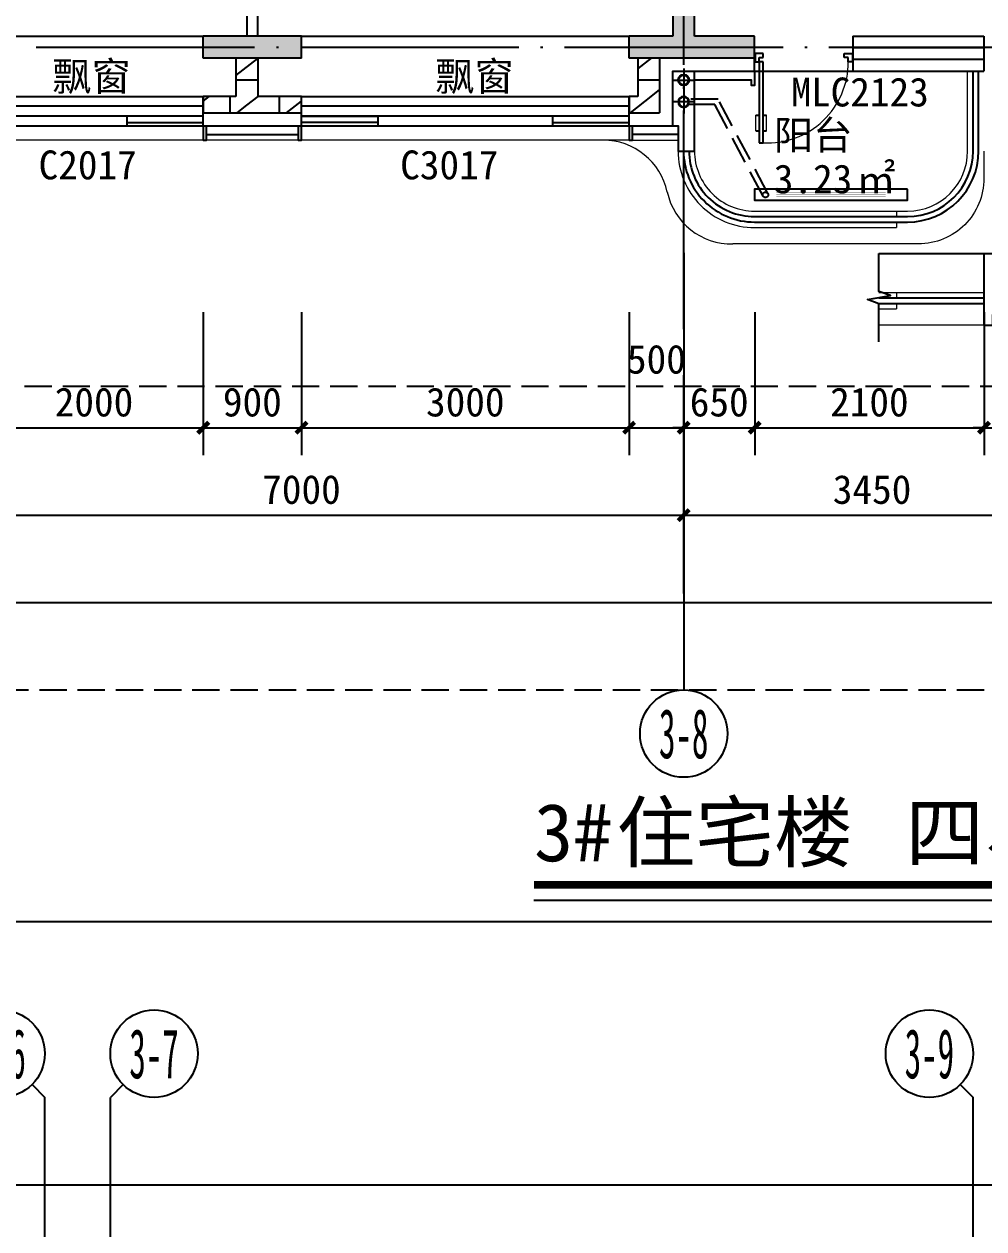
# Model space of a CAD drawing. Extents: x -46233 to 84150, y 109350 to 390860.
# Drawn here: x 19213 to 28002, y 245685 to 256712 of the extents above; entities that cross this region are included whole.
import ezdxf
from ezdxf.enums import TextEntityAlignment as Align

# ---------------------------------------------------------------- set-up
doc = ezdxf.new("R2010")
doc.units = 0
doc.header["$LTSCALE"] = 1000
doc.header["$MEASUREMENT"] = 0
for name, pattern in [('3#-轴线$1$DOTE', [2.42, 2, -0.2, 0.02, -0.2]), ('3#楼O层线脚$0$DASH', [0.35, 0.25, -0.1]), ('3#楼O层线脚$0$DOTE', [2.42, 2, -0.2, 0.02, -0.2]), ('DASH', [0.35, 0.25, -0.1])]:
    doc.linetypes.add(name, pattern=pattern)
doc.layers.get('Defpoints').update_dxf_attribs({"color": 4, "linetype": 'DASH'})
for name, color, linetype, lineweight in [('1#2#住宅楼 平面图$0$A-00-15-1#-PM-2F$0$00-装饰-看', 46, 'Continuous', 5), ('3#楼O层线脚$0$1#2#住宅楼 平面图$0$A-00-15-1#-PM-2F$0$00-装饰-看', 46, 'Continuous', 5), ('3#楼O层线脚$0$A-00-15-1#-PM-2F$0$00-装饰-看', 46, 'Continuous', 5), ('3#楼O层线脚$0$A-00-15-4#-PM-TF$0$00-装饰-看', 46, 'Continuous', 5), ('A-00-15-1#-PM-2F$0$00-装饰-看', 46, 'Continuous', 5)]:
    doc.layers.add(name, color=color, linetype=linetype, lineweight=lineweight)
for name, color, linetype in [('120-MC编号-偶$0$$1$A-ANNO-TEXT', 255, 'Continuous'), ('120-O-MC$0$A-ANNO-HATC-SOLD', 252, 'Continuous'), ('120-O-MC$0$A-COLU-CONC-HATC', 204, 'Continuous'), ('120-O-MC$0$A-DOOR', 51, 'Continuous'), ('120-O-MC$0$A-FLOR-HRAL', 71, 'Continuous'), ('120-O-MC$0$A-WALL-BLOK', 131, 'Continuous'), ('120-O-MC$0$A-WALL-CONC', 9, 'Continuous'), ('120-O-MC$0$A-WALL-INSL', 241, 'Continuous'), ('120-墙体$0$120-墙体$0$A-COLU-CONC-HATC', 204, 'Continuous'), ('120-墙体$0$120-墙体$0$A-WALL-BLOK', 131, 'Continuous'), ('120-墙体$0$120-墙体$0$A-WALL-CONC', 9, 'Continuous'), ('3#-轴号$0$A-ANNO-AXIS-CIRC', 3, 'Continuous'), ('3#-轴号$0$A-ANNO-AXIS-TEXT', 7, 'Continuous'), ('3#-轴号$0$A-ANNO-DIMS', 3, 'Continuous'), ('3#-轴线$1$A-ANNO-DOTE', 10, '3#-轴线$1$DOTE'), ('3#楼O层线脚$0$A-00-HX-113-wall-01Y$0$HRAL', 31, 'Continuous'), ('3#楼O层线脚$0$A-00-HX-113-wall-01Y$0$SUPF', 151, 'Continuous'), ('3#楼O层线脚$0$A-FLOR-OVHD', 171, '3#楼O层线脚$0$DASH'), ('3#楼O层线脚$0$A-FLOR-UNDR', 177, 'Continuous'), ('3#楼O层线脚$0$bolibeiban剖', 4, 'Continuous'), ('A-00-HX-113-wall-01Y$0$HRAL', 31, 'Continuous'), ('A-00-HX-113-wall-01Y$0$SUPF', 151, 'Continuous'), ('A-ANNO-DIMS', 3, 'Continuous'), ('A-ANNO-SYMB', 3, 'Continuous'), ('A-ANNO-TEXT', 255, 'Continuous'), ('A-DRAN-SYMB', 243, 'Continuous'), ('A-WALL-INSL', 241, 'Continuous'), ('AXIS_TEXT', 7, 'Continuous'), ('DIM_SYMB', 3, 'Continuous')]:
    doc.layers.add(name, color=color, linetype=linetype)
doc.styles.add('120-MC编号-偶$0$Standard', font='')
doc.styles.add('3#-轴号$0$_TCH_AXIS', font='')
doc.styles.add('3#-轴号$0$_TCH_DIM_T3', font='')
doc.styles.add('_TCH_DIM_T3', font='')
doc.styles.add('COMPLEX', font='COMPLEX')
doc.styles.get("Standard").update_dxf_attribs({"font": ''})
doc.styles.get('120-MC编号-偶$0$Standard').set_extended_font_data('SimSun')
doc.styles.get('3#-轴号$0$_TCH_AXIS').set_extended_font_data('SimSun')
doc.styles.get('3#-轴号$0$_TCH_DIM_T3').set_extended_font_data('SimSun')
doc.styles.get('_TCH_DIM_T3').set_extended_font_data('SimSun')
doc.styles.get('Standard').set_extended_font_data('SimSun')
doc.dimstyles.new('3#-轴号$0$_TCH_ARCH&&100', dxfattribs={"dimtxt": 264.345992, "dimasz": 100, "dimexe": 250, "dimexo": 300, "dimgap": 100, "dimtad": 1, "dimdec": 0, "dimzin": 0, "dimdsep": 46, "dimtxsty": '3#-轴号$0$_TCH_DIM_T3', "dimblk": '3#-轴号$0$_ArchTick', "dimcen": 0.09, "dimclrt": 7, "dimazin": 2, "dimtfac": 1, "dimtdec": 0, "dimtix": 1, "dimtmove": 2, "dimatfit": 3, "dimfxl": 100, "dimtolj": 1, "dimtzin": 0, "dimarcsym": 0})
doc.dimstyles.new('_TCH_ARCH&&100', dxfattribs={"dimtxt": 264.345992, "dimasz": 100, "dimexe": 250, "dimexo": 300, "dimgap": 100, "dimtad": 1, "dimdec": 0, "dimzin": 0, "dimdsep": 46, "dimtxsty": '_TCH_DIM_T3', "dimblk": 'ARCHTICK', "dimcen": 0.09, "dimclrt": 7, "dimazin": 2, "dimtfac": 1, "dimtdec": 0, "dimtix": 1, "dimtmove": 2, "dimatfit": 3, "dimfxl": 100, "dimtolj": 1, "dimtzin": 0, "dimarcsym": 0})
pattern_1 = [(0, (0, 0), (0, 350), []), (37.875, (400, 0), (-169.6153, 218.0767), []), (90, (400, 0), (-450, 3e-14), [])]

# ---------------------------------------------------------------- blocks, each defined once
blk = doc.blocks.new('120-O-MC$0$BGBFG')
at = {"layer": '120-O-MC$0$A-FLOR-HRAL'}
blk.add_lwpolyline([(0, 0), (700, 0), (700, -60), (0, -60)], close=True, dxfattribs=at)
blk.add_lwpolyline([(700, 0), (700, -90)], dxfattribs=at)
blk = doc.blocks.new('120-O-MC$0$$TCHSYS$WIN2D')
for p, q in [((-0.5, 0.5), (0.5, 0.5)), ((-0.5, 0.5), (-0.5, -0.5)), ((0.5, 0.5), (0.5, -0.5)), ((0.5, 0.1667), (-0.5, 0.1667)), ((0.5, -0.1667), (-0.5, -0.1667)), ((-0.5, -0.5), (0.5, -0.5))]:
    blk.add_line(p, q)
blk = doc.blocks.new('120-O-MC$0$$DorLib2D$00000009')
for p, q in [((0.413, 0.905), (0.413, 0.081)), ((0.454, 0.905), (0.413, 0.905)), ((0.454, 0.081), (0.454, 0.905)), ((0.413, 0.782), (0.378, 0.782)), ((0.489, 0.782), (0.454, 0.782)), ((0.413, 0.624), (0.378, 0.624)), ((0.489, 0.624), (0.454, 0.624)), ((-0.494, 0.081), (-0.453, 0.081)), ((-0.494, -0.002), (-0.494, 0.081)), ((-0.453, 0.081), (-0.453, 0.039)), ((-0.453, 0.039), (-0.412, 0.039)), ((-0.412, 0.039), (-0.412, -0.002)), ((0.413, 0.081), (0.454, 0.081)), ((0.454, 0.039), (0.413, 0.039)), ((0.413, 0.039), (0.413, -0.002)), ((0.495, 0.081), (0.454, 0.081)), ((0.454, 0.081), (0.454, 0.039)), ((0.495, -0.002), (0.495, 0.081)), ((-0.494, -0.002), (-0.494, -0.002)), ((-0.412, -0.002), (-0.494, -0.002)), ((0.413, -0.002), (0.495, -0.002)), ((0.495, -0.002), (0.495, -0.002))]:
    blk.add_line(p, q)
at = {"lineweight": 13}
for p, q in [((0.378, 0.782), (0.378, 0.624)), ((0.489, 0.782), (0.489, 0.624))]:
    blk.add_line(p, q, dxfattribs=at)
blk.add_arc((0.372, 0.082), 0.825, 87.134, 180.0717, dxfattribs=at)
blk = doc.blocks.new('120-O-MC')
at = {"layer": '120-O-MC$0$A-COLU-CONC-HATC'}
h = blk.add_hatch(dxfattribs=at)
h.set_pattern_fill('空心砖', color=256, scale=100, style=0)
h.set_pattern_definition(pattern_1)
h.paths.add_polyline_path([(-6750, -11200.000521), (-6750, -11550.000521), (-6650, -11600.000521), (-6550, -11550.000521), (-6550, -11200.000521)])
h = blk.add_hatch(dxfattribs=at)
h.set_pattern_fill('空心砖', color=256, scale=100, style=0)
h.set_pattern_definition(pattern_1)
h.paths.add_polyline_path([(-3070, -11200.000521), (-3070, -11550.000521), (-2870, -11700.000521), (-2870, -11200.000521)])
h = blk.add_hatch(dxfattribs=at)
h.set_pattern_fill('空心砖', color=256, scale=100, style=0)
h.set_pattern_definition(pattern_1)
h.paths.add_polyline_path([(-6750, -11550.000521), (-7050, -11550.000521), (-7050, -11700.000521), (-6650, -11700.000521), (-6650, -11600.000521)])
h = blk.add_hatch(dxfattribs=at)
h.set_pattern_fill('空心砖', color=256, scale=100, style=0)
h.set_pattern_definition(pattern_1)
h.paths.add_polyline_path([(-6650, -11700.000521), (-6150, -11700.000521), (-6150, -11550.000521), (-6550, -11550.000521), (-6650, -11600.000521)])
h = blk.add_hatch(dxfattribs=at)
h.set_pattern_fill('空心砖', color=256, scale=100, style=0)
h.set_pattern_definition(pattern_1)
h.paths.add_polyline_path([(-3070, -11550.000521), (-3150, -11550.000521), (-3150, -11700.000521), (-2870, -11700.000521)])
at = {"layer": '120-O-MC$0$A-ANNO-HATC-SOLD'}
for points in [[(-9050, -11000), (-7050, -11000)], [(-6150, -11000), (-3150, -11000)]]:
    blk.add_lwpolyline(points, dxfattribs=at)
at = {"layer": '120-O-MC$0$A-DOOR'}
blk.add_line((-2000, -11320.000521), (-1100, -11320.000521), dxfattribs=at)
at = {"layer": '120-O-MC$0$A-WALL-BLOK'}
for p, q in [((-6750, -11200.000521), (-6750, -11550.000521)), ((-6550, -11200.000521), (-6750, -11200.000521)), ((-6550, -11200.000521), (-6550, -11550.000521)), ((-3070, -11200.000521), (-3070, -11550.000521)), ((-2870, -11200.000521), (-3070, -11200.000521)), ((-2870, -11200.000521), (-2870, -11700.000521)), ((-6750, -11550.000521), (-7050, -11550.000521)), ((-7050, -11550.000521), (-7050, -11700.000521)), ((-6150, -11550.000521), (-6550, -11550.000521)), ((-6150, -11700.000521), (-6150, -11550.000521)), ((-3070, -11550.000521), (-3150, -11550.000521)), ((-3150, -11550.000521), (-3150, -11700.000521)), ((-7050, -11700.000521), (-6650, -11700.000521)), ((-6650, -11700.000521), (-6150, -11700.000521)), ((-3150, -11700.000521), (-2870, -11700.000521))]:
    blk.add_line(p, q, dxfattribs=at)
at = {"layer": '120-O-MC$0$A-WALL-CONC'}
blk.add_line((-2000, -11200.000521), (-2000, -11000.000521), dxfattribs=at)
at = {"layer": '120-O-MC$0$A-WALL-INSL'}
for p, q in [((-7050, -11820.000521), (-7050, -11700.000521)), ((-6150, -11820.000521), (-6150, -11700.000521)), ((-3150, -11820.000521), (-3150, -11700.000521)), ((-7050, -11820.000521), (-6650, -11820.000521)), ((-6650, -11820.000521), (-6150, -11820.000521)), ((-3150, -11820.000521), (-2870, -11820.000521))]:
    blk.add_line(p, q, dxfattribs=at)
blk.add_lwpolyline([(-2870, -11820.000521), (-2750, -11820.000521), (-2750, -11320.000521), (-2000, -11320.000521), (-2000, -11200.000521)], dxfattribs=at)
at = {"xscale": -1}
for p in [(-7050, -11730.000521), (-3150, -11730.000521)]:
    blk.add_blockref('120-O-MC$0$BGBFG', p, dxfattribs=at)
blk.add_blockref('120-O-MC$0$BGBFG', (-6150, -11730.000521))
at = {"layer": '120-O-MC$0$A-DOOR'}
for name, p, xscale, yscale, zscale in [('120-O-MC$0$$TCHSYS$WIN2D', (-500, -11160.000521), 1200, 320, 320), ('120-O-MC$0$$DorLib2D$00000009', (-1550, -11160.000521), -900, -900, 320), ('120-O-MC$0$$TCHSYS$WIN2D', (-8050, -11685.000521), 2000, -270, 270), ('120-O-MC$0$$TCHSYS$WIN2D', (-4650, -11685.000521), 3000, -270, 270)]:
    blk.add_blockref(name, p, dxfattribs=dict(at, xscale=xscale, yscale=yscale, zscale=zscale))
blk = doc.blocks.new('120-墙体')
at = {"layer": '120-墙体$0$120-墙体$0$A-COLU-CONC-HATC'}
for points in [[(-2550, -11000), (-2550, -8000), (-2750, -8000), (-2750, -11000), (-2650, -11067)], [(-6600, -11200), (-6600, -11000), (-7050, -11000), (-7050, -11200)], [(-6150, -11000), (-6600, -11000), (-6600, -11200), (-6150, -11200)], [(-2650, -11067), (-2750, -11000), (-3150, -11000), (-3150, -11200), (-2650, -11200)], [(-2000, -11000), (-2550, -11000), (-2650, -11067), (-2650, -11200), (-2000, -11200)]]:
    blk.add_hatch(color=256, dxfattribs=at).paths.add_polyline_path(points)
at = {"layer": '120-墙体$0$120-墙体$0$A-WALL-BLOK'}
for p, q in [((-6650, -7750), (-6650, -11000)), ((-6550, -11000), (-6550, -7750))]:
    blk.add_line(p, q, dxfattribs=at)
at = {"layer": '120-墙体$0$120-墙体$0$A-WALL-CONC'}
for p, q in [((-2750, -8000), (-2750, -11000)), ((-2550, -11000), (-2550, -8000)), ((-6600, -11000), (-7050, -11000)), ((-7050, -11200), (-7050, -11000)), ((-6150, -11000), (-6600, -11000)), ((-6150, -11200), (-6150, -11000)), ((-2750, -11000), (-3150, -11000)), ((-3150, -11200), (-3150, -11000)), ((-2000, -11000), (-2550, -11000)), ((-2000, -11200), (-2000, -11000)), ((-6600, -11200), (-7050, -11200)), ((-6150, -11200), (-6600, -11200)), ((-2650, -11200), (-3150, -11200)), ((-2000, -11200), (-2650, -11200))]:
    blk.add_line(p, q, dxfattribs=at)
blk = doc.blocks.new('3#-标准层')
blk.add_blockref('120-墙体', (20100, 0))
blk = doc.blocks.new('3#-轴线')
at = {"layer": '3#-轴线$1$A-ANNO-DOTE'}
for points in [[(17450, -16100), (17450, -3200)], [(-3000, -11100), (45757, -11100)]]:
    blk.add_lwpolyline(points, dxfattribs=at)
blk = doc.blocks.new('_AXISO')
blk.add_circle((0, 0), 0.5)
at = {"layer": 'AXIS_TEXT', "style": 'COMPLEX', "width": 1.041667}
blk.add_attdef('A', text='', height=0.56, dxfattribs=at).set_placement((-0.25, -0.28), (0.25, -0.28), align=Align.FIT)
blk = doc.blocks.new('3#-轴号$0$_ArchTick')
at = {"color": 0, "linetype": 'ByBlock', "const_width": 0.4}
blk.add_lwpolyline([(-0.5, -0.5), (0.5, 0.5)], dxfattribs=at)
blk = doc.blocks.new('*D799')
at = {"layer": '3#-轴号$0$A-ANNO-DIMS', "color": 0, "lineweight": -2, "transparency": 16777216}
for p, q in [((10450, -15882), (10450, -16632)), ((17450, -15882), (17450, -16632)), ((10450, -16382), (17450, -16382))]:
    blk.add_line(p, q, dxfattribs=at)
at = {"layer": 'Defpoints', "color": 0, "transparency": 16777216}
for p in [(10450, -15582), (17450, -15582), (17450, -16382)]:
    blk.add_point(p, dxfattribs=at)
at = {"layer": '3#-轴号$0$A-ANNO-DIMS', "color": 0, "lineweight": -2, "transparency": 16777216, "xscale": 100, "yscale": 100, "zscale": 100, "rotation": 180}
blk.add_blockref('3#-轴号$0$_ArchTick', (10450, -16382), dxfattribs=at)
at = {"layer": '3#-轴号$0$A-ANNO-DIMS', "color": 0, "lineweight": -2, "transparency": 16777216, "xscale": 100, "yscale": 100, "zscale": 100}
blk.add_blockref('3#-轴号$0$_ArchTick', (17450, -16382), dxfattribs=at)
at = {"layer": '3#-轴号$0$A-ANNO-DIMS', "color": 7, "transparency": 16777216, "insert": (13950, -16149), "char_height": 264.3, "attachment_point": 5, "style": '3#-轴号$0$_TCH_DIM_T3'}
blk.add_mtext('\\A1;7000', dxfattribs=at)
blk = doc.blocks.new('*D800')
at = {"layer": '3#-轴号$0$A-ANNO-DIMS', "color": 0, "lineweight": -2, "transparency": 16777216}
for p, q in [((17450, -15882), (17450, -16632)), ((20900, -15882), (20900, -16632)), ((17450, -16382), (20900, -16382))]:
    blk.add_line(p, q, dxfattribs=at)
at = {"layer": 'Defpoints', "color": 0, "transparency": 16777216}
for p in [(17450, -15582), (20900, -15582), (20900, -16382)]:
    blk.add_point(p, dxfattribs=at)
at = {"layer": '3#-轴号$0$A-ANNO-DIMS', "color": 0, "lineweight": -2, "transparency": 16777216, "xscale": 100, "yscale": 100, "zscale": 100, "rotation": 180}
blk.add_blockref('3#-轴号$0$_ArchTick', (17450, -16382), dxfattribs=at)
at = {"layer": '3#-轴号$0$A-ANNO-DIMS', "color": 0, "lineweight": -2, "transparency": 16777216, "xscale": 100, "yscale": 100, "zscale": 100}
blk.add_blockref('3#-轴号$0$_ArchTick', (20900, -16382), dxfattribs=at)
at = {"layer": '3#-轴号$0$A-ANNO-DIMS', "color": 7, "transparency": 16777216, "insert": (19175, -16149), "char_height": 264.3, "attachment_point": 5, "style": '3#-轴号$0$_TCH_DIM_T3'}
blk.add_mtext('\\A1;3450', dxfattribs=at)
blk = doc.blocks.new('RTBHGYTHGYT')
at = {"layer": 'A-ANNO-TEXT'}
for s, p in [('飘窗', (11667, -398)), ('飘窗', (15174, -398)), ('阳台', (18275, -936))]:
    blk.add_text(s, height=264.3, dxfattribs=at).set_placement(p)
at = {"layer": 'Defpoints'}
for s, height, p in [('3.23', 264.3, (18275, -1337)), ('㎡', 264, (19031, -1337))]:
    blk.add_text(s, height=height, dxfattribs=at).set_placement(p)
blk = doc.blocks.new('120-MC编号-偶')
at = {"layer": '120-MC编号-偶$0$$1$A-ANNO-TEXT', "color": 2, "style": '120-MC编号-偶$0$Standard'}
for s, p in [('MLC2123', (7986, -4542, 0)), ('C2017', (1093, -5209, 0)), ('C3017', (4404, -5209, 0))]:
    blk.add_text(s, height=264.3, dxfattribs=at).set_placement(p)
blk = doc.blocks.new('ytruytut')
at = {"layer": '1#2#住宅楼 平面图$0$A-00-15-1#-PM-2F$0$00-装饰-看'}
for points in [[(-13427, 241118), (-14389, 241118)], [(-12027, 241118), (-10933, 241118)]]:
    blk.add_lwpolyline(points, dxfattribs=at)
at = {"layer": 'A-00-15-1#-PM-2F$0$00-装饰-看'}
for p, q in [((-14228, 241418), (-14228, 241368)), ((-11226, 241418), (-11226, 241368)), ((-14228, 241318), (-14228, 241268)), ((-11226, 241318), (-11226, 241268))]:
    blk.add_line(p, q, dxfattribs=at)
at = {"layer": 'A-00-15-1#-PM-2F$0$00-装饰-看', "linetype": 'ByBlock'}
for points in [[(-14389, 241418), (-13427, 241418)], [(-10933, 241418), (-12027, 241418)], [(-14389, 241268), (-14228, 241268)], [(-10933, 241268), (-11226, 241268)]]:
    blk.add_lwpolyline(points, dxfattribs=at)
at = {"layer": 'A-00-HX-113-wall-01Y$0$HRAL'}
for points in [[(-13427, 241775), (-13427, 241117), (-13347, 241117), (-13347, 241217), (-13107, 241217), (-13107, 241117), (-13027, 241117), (-13027, 241775)], [(-12026, 241775), (-12027, 241117), (-12107, 241117), (-12107, 241217), (-12347, 241217), (-12347, 241117), (-12427, 241117), (-12426, 241775)], [(-13027, 241217), (-12427, 241217)]]:
    blk.add_lwpolyline(points, dxfattribs=at)
at = {"layer": 'A-00-HX-113-wall-01Y$0$SUPF'}
for points in [[(-14389, 241368), (-13427, 241368)], [(-10933, 241368), (-12027, 241368)], [(-14389, 241318), (-13427, 241318)], [(-10933, 241318), (-12027, 241318)]]:
    blk.add_lwpolyline(points, dxfattribs=at)
at = {"layer": 'DIM_SYMB'}
for points in [[(-14389, 241775), (-12717, 241775), (-12679, 241880), (-12642, 241670), (-12605, 241775), (-10933, 241775)], [(-14389, 240966), (-14389, 241314), (-14494, 241353), (-14284, 241390), (-14389, 241427), (-14389, 241775)], [(-10933, 240966), (-10933, 241314), (-11038, 241353), (-10828, 241390), (-10933, 241427), (-10933, 241775)]]:
    blk.add_lwpolyline(points, dxfattribs=at)
blk = doc.blocks.new('*U250')
at = {"layer": '3#楼O层线脚$0$A-FLOR-UNDR'}
blk.add_lwpolyline([(0, 0), (1401, 0), (1401, -100), (0, -100)], close=True, dxfattribs=at)
at = {"layer": '3#楼O层线脚$0$A-FLOR-UNDR', "const_width": 2}
for points in [[(200, -30), (1201, -30)], [(200, -50), (1201, -50)], [(1201, -70), (200, -70)]]:
    blk.add_lwpolyline(points, dxfattribs=at)
blk = doc.blocks.new('3#楼O层线脚')
at = {"layer": '3#楼O层线脚$0$1#2#住宅楼 平面图$0$A-00-15-1#-PM-2F$0$00-装饰-看'}
blk.add_lwpolyline([(9749, -4950), (9749, -5200, -0.414214), (9149, -5800), (8012, -5800)], format="xyb", dxfattribs=at)
at = {"layer": '3#楼O层线脚$0$A-00-15-1#-PM-2F$0$00-装饰-看'}
for p, q in [((8949, -5500), (8949, -5550)), ((8949, -5600), (8949, -5650))]:
    blk.add_line(p, q, dxfattribs=at)
at = {"layer": '3#楼O层线脚$0$A-00-15-1#-PM-2F$0$00-装饰-看', "linetype": 'ByBlock'}
blk.add_line((8012, -5800), (7451, -5800), dxfattribs=at)
for points in [[(7099, -4950, 0.414214), (7649, -5500), (9050, -5500, 0.414213), (9600, -4950), (9600, -4220)], [(6949, -4950, 0.414214), (7649, -5650), (8949, -5650)]]:
    blk.add_lwpolyline(points, format="xyb", dxfattribs=at)
blk.add_lwpolyline([(9700, -4950), (9700, -4950)], dxfattribs=at)
for centre, radius, start, end in [((6262, -5450), 600, 12.0248, 90), ((7437, -5199), 601, 192.0584, 271.3337)]:
    blk.add_arc(centre, radius, start, end, dxfattribs=at)
at = {"layer": '3#楼O层线脚$0$A-00-15-4#-PM-TF$0$00-装饰-看', "color": 251}
for points in [[(6500, -4850), (0, -4850)], [(6530, -4850), (6949, -4850)]]:
    blk.add_lwpolyline(points, dxfattribs=at)
at = {"layer": '3#楼O层线脚$0$A-00-HX-113-wall-01Y$0$HRAL'}
for points in [[(6900, -4720), (6950, -4720), (6950, -4950), (7100, -4950), (7100, -4220)], [(7650, -4220), (7650, -4350), (7620, -4350), (7620, -4350), (7620, -4300), (7100, -4300)], [(2600, -4720), (2600, -4850), (2630, -4850), (2630, -4720)], [(3470, -4720), (3470, -4850), (3500, -4850), (3500, -4720)], [(6500, -4720), (6500, -4850), (6530, -4850), (6530, -4720)]]:
    blk.add_lwpolyline(points, dxfattribs=at)
at = {"layer": '3#楼O层线脚$0$A-00-HX-113-wall-01Y$0$SUPF'}
for points in [[(6999, -4950), (6999, -4950, 0.414214), (7649, -5600), (9050, -5600, 0.414213), (9700, -4950), (9700, -4220)], [(7049, -4950), (7049, -4950, 0.414214), (7649, -5550), (9050, -5550, 0.414213), (9650, -4950), (9650, -4220)]]:
    blk.add_lwpolyline(points, format="xyb", dxfattribs=at)
at = {"layer": '3#楼O层线脚$0$A-FLOR-OVHD'}
for points in [[(7772, -5338), (7315, -4475), (7043, -4475)], [(7727, -5362), (7285, -4525), (7043, -4525)]]:
    blk.add_lwpolyline(points, dxfattribs=at)
blk.add_circle((7749, -5350), 25, dxfattribs=at)
at = {"layer": '3#楼O层线脚$0$bolibeiban剖'}
for points in [[(2630, -4800), (3470, -4800)], [(6949, -4800), (6530, -4800)]]:
    blk.add_lwpolyline(points, dxfattribs=at)
at = {"linetype": '3#楼O层线脚$0$DOTE', "xscale": -1}
blk.add_blockref('*U250', (9050, -5300), dxfattribs=at)
blk = doc.blocks.new('YSG-T')
at = {"layer": 'A-DRAN-SYMB', "color": 1}
for p, q in [((-105, 0), (105, 0)), ((0, 105), (0, -105))]:
    blk.add_line(p, q, dxfattribs=at)
for radius in [50, 45]:
    blk.add_circle((0, 0), radius, dxfattribs=at)
blk = doc.blocks.new('VFDCV DF')
at = {"xscale": -1}
blk.add_blockref('YSG-T', (7000, -4500), dxfattribs=at)
blk = doc.blocks.new('雨水管')
at = {"layer": 'A-DRAN-SYMB'}
for p, q in [((-5, 0), (205, 0)), ((100, 105), (100, -105))]:
    blk.add_line(p, q, dxfattribs=at)
for radius in [50, 45]:
    blk.add_circle((100, 0), radius, dxfattribs=at)
blk = doc.blocks.new('YHHYTG')
blk.add_blockref('雨水管', (6900, -4300))
blk = doc.blocks.new('vgfrtvgf')
blk.add_blockref('VFDCV DF', (0, 0))
at = {"layer": 'A-WALL-INSL'}
blk.add_blockref('YHHYTG', (0, 0), dxfattribs=at)
blk = doc.blocks.new('_ArchTick')
at = {"color": 0, "linetype": 'ByBlock', "const_width": 0.4}
blk.add_lwpolyline([(-0.5, -0.5), (0.5, 0.5)], dxfattribs=at)
blk = doc.blocks.new('*D320')
at = {"layer": 'A-ANNO-DIMS', "color": 0, "linetype": 'DASH', "lineweight": -2, "transparency": 16777216}
for p, q in [((7803, 251652), (7803, 250368)), ((28703, 251652), (28703, 250368)), ((7803, 250618), (28703, 250618))]:
    blk.add_line(p, q, dxfattribs=at)
at = {"layer": 'Defpoints', "color": 0, "linetype": 'DASH', "transparency": 16777216}
for p in [(7803, 251952), (28703, 251952), (28703, 250618)]:
    blk.add_point(p, dxfattribs=at)
at = {"layer": 'A-ANNO-DIMS', "color": 0, "linetype": 'DASH', "lineweight": -2, "transparency": 16777216, "xscale": 100, "yscale": 100, "zscale": 100, "rotation": 180}
blk.add_blockref('_ArchTick', (7803, 250618), dxfattribs=at)
at = {"layer": 'A-ANNO-DIMS', "color": 0, "linetype": 'DASH', "lineweight": -2, "transparency": 16777216, "xscale": 100, "yscale": 100, "zscale": 100}
blk.add_blockref('_ArchTick', (28703, 250618), dxfattribs=at)
at = {"layer": 'A-ANNO-DIMS', "color": 7, "linetype": 'DASH', "transparency": 16777216, "insert": (18253, 250893), "char_height": 264.3, "attachment_point": 5, "style": '_TCH_DIM_T3'}
blk.add_mtext('\\A1;二单元', dxfattribs=at)
blk = doc.blocks.new('*D517')
at = {"layer": 'A-ANNO-DIMS', "color": 0, "lineweight": -2, "transparency": 16777216}
for p, q in [((7603, 254074), (7603, 251168)), ((49803, 254074), (49803, 251168)), ((7603, 251418), (49803, 251418))]:
    blk.add_line(p, q, dxfattribs=at)
at = {"layer": 'Defpoints', "color": 0, "transparency": 16777216}
for p in [(7603, 254374), (49803, 254374), (49803, 251418)]:
    blk.add_point(p, dxfattribs=at)
at = {"layer": 'A-ANNO-DIMS', "color": 0, "lineweight": -2, "transparency": 16777216, "xscale": 100, "yscale": 100, "zscale": 100, "rotation": 180}
blk.add_blockref('_ArchTick', (7603, 251418), dxfattribs=at)
at = {"layer": 'A-ANNO-DIMS', "color": 0, "lineweight": -2, "transparency": 16777216, "xscale": 100, "yscale": 100, "zscale": 100}
blk.add_blockref('_ArchTick', (49803, 251418), dxfattribs=at)
at = {"layer": 'A-ANNO-DIMS', "color": 7, "transparency": 16777216, "insert": (28703, 251651), "char_height": 264.3, "attachment_point": 5, "style": '_TCH_DIM_T3'}
blk.add_mtext('\\A1;42200', dxfattribs=at)
blk = doc.blocks.new('*D528')
at = {"layer": 'A-ANNO-DIMS', "color": 0, "lineweight": -2, "transparency": 16777216}
for p, q in [((18853, 254074), (18853, 252768)), ((20853, 254074), (20853, 252768)), ((18853, 253018), (20853, 253018))]:
    blk.add_line(p, q, dxfattribs=at)
at = {"layer": 'Defpoints', "color": 0, "transparency": 16777216}
for p in [(18853, 254374), (20853, 254374), (20853, 253018)]:
    blk.add_point(p, dxfattribs=at)
at = {"layer": 'A-ANNO-DIMS', "color": 0, "lineweight": -2, "transparency": 16777216, "xscale": 100, "yscale": 100, "zscale": 100, "rotation": 180}
blk.add_blockref('_ArchTick', (18853, 253018), dxfattribs=at)
at = {"layer": 'A-ANNO-DIMS', "color": 0, "lineweight": -2, "transparency": 16777216, "xscale": 100, "yscale": 100, "zscale": 100}
blk.add_blockref('_ArchTick', (20853, 253018), dxfattribs=at)
at = {"layer": 'A-ANNO-DIMS', "color": 7, "transparency": 16777216, "insert": (19853, 253251), "char_height": 264.3, "attachment_point": 5, "style": '_TCH_DIM_T3'}
blk.add_mtext('\\A1;2000', dxfattribs=at)
blk = doc.blocks.new('*D529')
at = {"layer": 'A-ANNO-DIMS', "color": 0, "lineweight": -2, "transparency": 16777216}
for p, q in [((20853, 254074), (20853, 252768)), ((21753, 254074), (21753, 252768)), ((20853, 253018), (21753, 253018))]:
    blk.add_line(p, q, dxfattribs=at)
at = {"layer": 'Defpoints', "color": 0, "transparency": 16777216}
for p in [(20853, 254374), (21753, 254374), (21753, 253018)]:
    blk.add_point(p, dxfattribs=at)
at = {"layer": 'A-ANNO-DIMS', "color": 0, "lineweight": -2, "transparency": 16777216, "xscale": 100, "yscale": 100, "zscale": 100, "rotation": 180}
blk.add_blockref('_ArchTick', (20853, 253018), dxfattribs=at)
at = {"layer": 'A-ANNO-DIMS', "color": 0, "lineweight": -2, "transparency": 16777216, "xscale": 100, "yscale": 100, "zscale": 100}
blk.add_blockref('_ArchTick', (21753, 253018), dxfattribs=at)
at = {"layer": 'A-ANNO-DIMS', "color": 7, "transparency": 16777216, "insert": (21303, 253251), "char_height": 264.3, "attachment_point": 5, "style": '_TCH_DIM_T3'}
blk.add_mtext('\\A1;900', dxfattribs=at)
blk = doc.blocks.new('*D530')
at = {"layer": 'A-ANNO-DIMS', "color": 0, "lineweight": -2, "transparency": 16777216}
for p, q in [((21753, 254074), (21753, 252768)), ((24753, 254074), (24753, 252768)), ((21753, 253018), (24753, 253018))]:
    blk.add_line(p, q, dxfattribs=at)
at = {"layer": 'Defpoints', "color": 0, "transparency": 16777216}
for p in [(21753, 254374), (24753, 254374), (24753, 253018)]:
    blk.add_point(p, dxfattribs=at)
at = {"layer": 'A-ANNO-DIMS', "color": 0, "lineweight": -2, "transparency": 16777216, "xscale": 100, "yscale": 100, "zscale": 100, "rotation": 180}
blk.add_blockref('_ArchTick', (21753, 253018), dxfattribs=at)
at = {"layer": 'A-ANNO-DIMS', "color": 0, "lineweight": -2, "transparency": 16777216, "xscale": 100, "yscale": 100, "zscale": 100}
blk.add_blockref('_ArchTick', (24753, 253018), dxfattribs=at)
at = {"layer": 'A-ANNO-DIMS', "color": 7, "transparency": 16777216, "insert": (23253, 253251), "char_height": 264.3, "attachment_point": 5, "style": '_TCH_DIM_T3'}
blk.add_mtext('\\A1;3000', dxfattribs=at)
blk = doc.blocks.new('*D531')
at = {"layer": 'A-ANNO-DIMS', "color": 0, "lineweight": -2, "transparency": 16777216}
for p, q in [((24753, 254074), (24753, 252768)), ((25253, 254074), (25253, 252768)), ((24753, 253018), (25253, 253018))]:
    blk.add_line(p, q, dxfattribs=at)
at = {"layer": 'Defpoints', "color": 0, "transparency": 16777216}
for p in [(24753, 254374), (25253, 254374), (25253, 253018)]:
    blk.add_point(p, dxfattribs=at)
at = {"layer": 'A-ANNO-DIMS', "color": 0, "lineweight": -2, "transparency": 16777216, "xscale": 100, "yscale": 100, "zscale": 100, "rotation": 180}
blk.add_blockref('_ArchTick', (24753, 253018), dxfattribs=at)
at = {"layer": 'A-ANNO-DIMS', "color": 0, "lineweight": -2, "transparency": 16777216, "xscale": 100, "yscale": 100, "zscale": 100}
blk.add_blockref('_ArchTick', (25253, 253018), dxfattribs=at)
at = {"layer": 'A-ANNO-DIMS', "color": 7, "transparency": 16777216, "insert": (25003, 253643), "char_height": 264.3, "attachment_point": 5, "style": '_TCH_DIM_T3'}
blk.add_mtext('\\A1;500', dxfattribs=at)
blk = doc.blocks.new('*D532')
at = {"layer": 'A-ANNO-DIMS', "color": 0, "lineweight": -2, "transparency": 16777216}
for p, q in [((25253, 254074), (25253, 252768)), ((25903, 254074), (25903, 252768)), ((25253, 253018), (25153, 253018)), ((25253, 253018), (25903, 253018)), ((25903, 253018), (26003, 253018))]:
    blk.add_line(p, q, dxfattribs=at)
at = {"layer": 'Defpoints', "color": 0, "transparency": 16777216}
for p in [(25253, 254374), (25903, 254374), (25903, 253018)]:
    blk.add_point(p, dxfattribs=at)
at = {"layer": 'A-ANNO-DIMS', "color": 0, "lineweight": -2, "transparency": 16777216, "xscale": 100, "yscale": 100, "zscale": 100}
blk.add_blockref('_ArchTick', (25253, 253018), dxfattribs=at)
at = {"layer": 'A-ANNO-DIMS', "color": 0, "lineweight": -2, "transparency": 16777216, "xscale": 100, "yscale": 100, "zscale": 100, "rotation": 180}
blk.add_blockref('_ArchTick', (25903, 253018), dxfattribs=at)
at = {"layer": 'A-ANNO-DIMS', "color": 7, "transparency": 16777216, "insert": (25578, 253251), "char_height": 264.3, "attachment_point": 5, "style": '_TCH_DIM_T3'}
blk.add_mtext('\\A1;650', dxfattribs=at)
blk = doc.blocks.new('*D533')
at = {"layer": 'A-ANNO-DIMS', "color": 0, "lineweight": -2, "transparency": 16777216}
for p, q in [((25903, 254074), (25903, 252768)), ((28003, 254074), (28003, 252768)), ((25903, 253018), (28003, 253018))]:
    blk.add_line(p, q, dxfattribs=at)
at = {"layer": 'Defpoints', "color": 0, "transparency": 16777216}
for p in [(25903, 254374), (28003, 254374), (28003, 253018)]:
    blk.add_point(p, dxfattribs=at)
at = {"layer": 'A-ANNO-DIMS', "color": 0, "lineweight": -2, "transparency": 16777216, "xscale": 100, "yscale": 100, "zscale": 100, "rotation": 180}
blk.add_blockref('_ArchTick', (25903, 253018), dxfattribs=at)
at = {"layer": 'A-ANNO-DIMS', "color": 0, "lineweight": -2, "transparency": 16777216, "xscale": 100, "yscale": 100, "zscale": 100}
blk.add_blockref('_ArchTick', (28003, 253018), dxfattribs=at)
at = {"layer": 'A-ANNO-DIMS', "color": 7, "transparency": 16777216, "insert": (26953, 253251), "char_height": 264.3, "attachment_point": 5, "style": '_TCH_DIM_T3'}
blk.add_mtext('\\A1;2100', dxfattribs=at)
blk = doc.blocks.new('*D534')
at = {"layer": 'A-ANNO-DIMS', "color": 0, "lineweight": -2, "transparency": 16777216}
for p, q in [((28003, 254074), (28003, 252768)), ((28703, 254074), (28703, 252768)), ((28003, 253018), (27903, 253018)), ((28003, 253018), (28703, 253018)), ((28703, 253018), (28803, 253018))]:
    blk.add_line(p, q, dxfattribs=at)
at = {"layer": 'Defpoints', "color": 0, "transparency": 16777216}
for p in [(28003, 254374), (28703, 254374), (28703, 253018)]:
    blk.add_point(p, dxfattribs=at)
at = {"layer": 'A-ANNO-DIMS', "color": 0, "lineweight": -2, "transparency": 16777216, "xscale": 100, "yscale": 100, "zscale": 100}
blk.add_blockref('_ArchTick', (28003, 253018), dxfattribs=at)
at = {"layer": 'A-ANNO-DIMS', "color": 0, "lineweight": -2, "transparency": 16777216, "xscale": 100, "yscale": 100, "zscale": 100, "rotation": 180}
blk.add_blockref('_ArchTick', (28703, 253018), dxfattribs=at)
at = {"layer": 'A-ANNO-DIMS', "color": 7, "transparency": 16777216, "insert": (28353, 253251), "char_height": 264.3, "attachment_point": 5, "style": '_TCH_DIM_T3'}
blk.add_mtext('\\A1;700', dxfattribs=at)
blk = doc.blocks.new('*D597')
at = {"layer": 'A-ANNO-DIMS', "color": 0, "lineweight": -2, "transparency": 16777216}
for p, q in [((7603, 243189), (7603, 246339)), ((49803, 243189), (49803, 246339)), ((7603, 246089), (49803, 246089))]:
    blk.add_line(p, q, dxfattribs=at)
at = {"layer": 'Defpoints', "color": 0, "transparency": 16777216}
for p in [(49803, 246089), (7603, 242889), (49803, 242889)]:
    blk.add_point(p, dxfattribs=at)
at = {"layer": 'A-ANNO-DIMS', "color": 0, "lineweight": -2, "transparency": 16777216, "xscale": 100, "yscale": 100, "zscale": 100, "rotation": 180}
blk.add_blockref('_ArchTick', (7603, 246089), dxfattribs=at)
at = {"layer": 'A-ANNO-DIMS', "color": 0, "lineweight": -2, "transparency": 16777216, "xscale": 100, "yscale": 100, "zscale": 100}
blk.add_blockref('_ArchTick', (49803, 246089), dxfattribs=at)
at = {"layer": 'A-ANNO-DIMS', "color": 7, "transparency": 16777216, "insert": (28703, 246322), "char_height": 264.3, "attachment_point": 5, "style": '_TCH_DIM_T3'}
blk.add_mtext('\\A1;42200', dxfattribs=at)
blk = doc.blocks.new('3#-轴号')
at = {"layer": '3#-轴号$0$A-ANNO-AXIS-CIRC'}
for p, q in [((11482.8, 7106.5), (11600, 6989.4)), ((12317.2, 7106.5), (12200, 6989.4)), ((19982.8, 7106.5), (20100, 6989.4)), ((11600, 2989.4), (11600, 6989.4)), ((12200, 2989.4), (12200, 6989.4)), ((20100, 2989.4), (20100, 6989.4)), ((17450, -13981.5), (17450, -17981.5))]:
    blk.add_line(p, q, dxfattribs=at)
at = {"layer": 'Defpoints'}
blk.add_lwpolyline([(-2360.1, 4492.7), (44213.5, 4492.7), (44213.5, -15203.4), (-2360.1, -15203.4)], close=True, dxfattribs=at)
at = {"layer": '3#-轴号$0$A-ANNO-AXIS-CIRC'}
ref = blk.add_blockref('_AXISO', (11200, 7389.4), dxfattribs=dict(at, xscale=800, yscale=800, zscale=800))
ref.add_attrib('A', '3-6', dxfattribs={"layer": '3#-轴号$0$A-ANNO-AXIS-TEXT', "height": 452.55, "style": '3#-轴号$0$_TCH_AXIS', "width": 0.466146}).set_placement((10973.7, 7163.1), (11426.3, 7163.1), align=Align.FIT)
ref = blk.add_blockref('_AXISO', (12600, 7389.4), dxfattribs=dict(at, xscale=800, yscale=800, zscale=800))
ref.add_attrib('A', '3-7', dxfattribs={"layer": '3#-轴号$0$A-ANNO-AXIS-TEXT', "height": 452.55, "style": '3#-轴号$0$_TCH_AXIS', "width": 0.466146}).set_placement((12373.7, 7163.1), (12826.3, 7163.1), align=Align.FIT)
ref = blk.add_blockref('_AXISO', (19700, 7389.4), dxfattribs=dict(at, xscale=800, yscale=800, zscale=800))
ref.add_attrib('A', '3-9', dxfattribs={"layer": '3#-轴号$0$A-ANNO-AXIS-TEXT', "height": 452.55, "style": '3#-轴号$0$_TCH_AXIS', "width": 0.466146}).set_placement((19473.7, 7163.1), (19926.3, 7163.1), align=Align.FIT)
ref = blk.add_blockref('_AXISO', (17450, -18381.5), dxfattribs=dict(at, xscale=800, yscale=800, zscale=800))
ref.add_attrib('A', '3-8', dxfattribs={"layer": '3#-轴号$0$A-ANNO-AXIS-TEXT', "height": 452.55, "style": '3#-轴号$0$_TCH_AXIS', "width": 0.466146}).set_placement((17223.7, -18607.8), (17676.3, -18607.8), align=Align.FIT)
at = {"layer": '3#-轴号$0$A-ANNO-DIMS'}
for p1, p2, picture, middle in [((10450, -15581.5), (17450, -15581.5), '*D799', (13950, -16149.3)), ((17450, -15581.5), (20900, -15581.5), '*D800', (19175, -16149.3))]:
    dim = blk.add_aligned_dim(p1=p1, p2=p2, distance=-800, dimstyle='3#-轴号$0$_TCH_ARCH&&100', dxfattribs=at)
    dim.commit()
    dim.dimension.update_dxf_attribs({"geometry": picture, "text_midpoint": middle})

msp = doc.modelspace()

# ---------------------------------------------------------------- linework, layer by layer
msp.add_lwpolyline([(2500, 248500), (58600, 248500)])
at = {"layer": 'A-ANNO-SYMB', "const_width": 70}
msp.add_lwpolyline([(23882, 248833.2), (37218, 248833.2)], dxfattribs=at)
at = {"layer": 'A-ANNO-SYMB'}
msp.add_lwpolyline([(23882, 248693.2), (37218, 248693.2)], dxfattribs=at)

# ---------------------------------------------------------------- block references
for name, p in [('3#-轴号', (7802.7, 268600)), ('3#-轴线', (7802.7, 267600)), ('3#楼O层线脚', (18252.7, 260500)), ('3#-标准层', (7802.7, 267600)), ('vgfrtvgf', (18252.7, 260500)), ('RTBHGYTHGYT', (7802.7, 256500)), ('120-O-MC', (27902.7, 267600)), ('120-MC编号-偶', (18252.7, 260500)), ('3#-轴号', (7802.7, 239900))]:
    msp.add_blockref(name, p)
at = {"layer": 'A-00-15-1#-PM-2F$0$00-装饰-看'}
msp.add_blockref('ytruytut', (41429.4, 12838.1), dxfattribs=at)

# ---------------------------------------------------------------- texts
at = {"layer": 'A-ANNO-TEXT', "color": 7}
for s, height, p in [('住宅楼', 528.69, (24638.1, 249050)), ('四、六、八、十层平面图', 528.692, (27284.5, 249050)), ('3#', 528.69, (23882, 249050))]:
    msp.add_text(s, height=height, dxfattribs=at).set_placement(p)

# ---------------------------------------------------------------- dimensions: what is measured, and where the dimension line sits
at = {"layer": 'A-ANNO-DIMS'}
for p1, p2, distance, picture, middle in [((7602.7, 254374.2), (49802.7, 254374.2), -2955.8, '*D517', (28702.7, 251650.7)), ((18852.7, 254374.2), (20852.7, 254374.2), -1355.8, '*D528', (19852.7, 253250.7)), ((20852.7, 254374.2), (21752.7, 254374.2), -1355.8, '*D529', (21302.7, 253250.7)), ((21752.7, 254374.2), (24752.7, 254374.2), -1355.8, '*D530', (23252.7, 253250.7)), ((25252.7, 254374.2), (25902.7, 254374.2), -1355.8, '*D532', (25577.7, 253250.7)), ((25902.7, 254374.2), (28002.7, 254374.2), -1355.8, '*D533', (26952.7, 253250.7)), ((28002.7, 254374.2), (28702.7, 254374.2), -1355.8, '*D534', (28352.7, 253250.7)), ((7602.7, 242889.4), (49802.7, 242889.4), 3200, '*D597', (28702.7, 246321.6))]:
    dim = msp.add_aligned_dim(p1=p1, p2=p2, distance=distance, dimstyle='_TCH_ARCH&&100', dxfattribs=at)
    dim.commit()
    dim.dimension.update_dxf_attribs({"geometry": picture, "text_midpoint": middle})
dim = msp.add_linear_dim(base=(25252.7, 253018.5), p1=(24752.7, 254374.2), p2=(25252.7, 254374.2), angle=0, dimstyle='_TCH_ARCH&&100', dxfattribs=at)
dim.commit()
dim.dimension.update_dxf_attribs({"geometry": '*D531', "text_midpoint": (25002.7, 253643.5), "dimtype": 129})
at = {"layer": 'A-ANNO-DIMS', "linetype": 'DASH'}
dim = msp.add_aligned_dim(p1=(7802.7, 251952), p2=(28702.7, 251952), distance=-1333.5, text='二单元', dimstyle='_TCH_ARCH&&100', dxfattribs=at)
dim.commit()
dim.dimension.update_dxf_attribs({"geometry": '*D320', "text_midpoint": (18252.7, 250892.7)})

doc.saveas('drawing.dxf')
